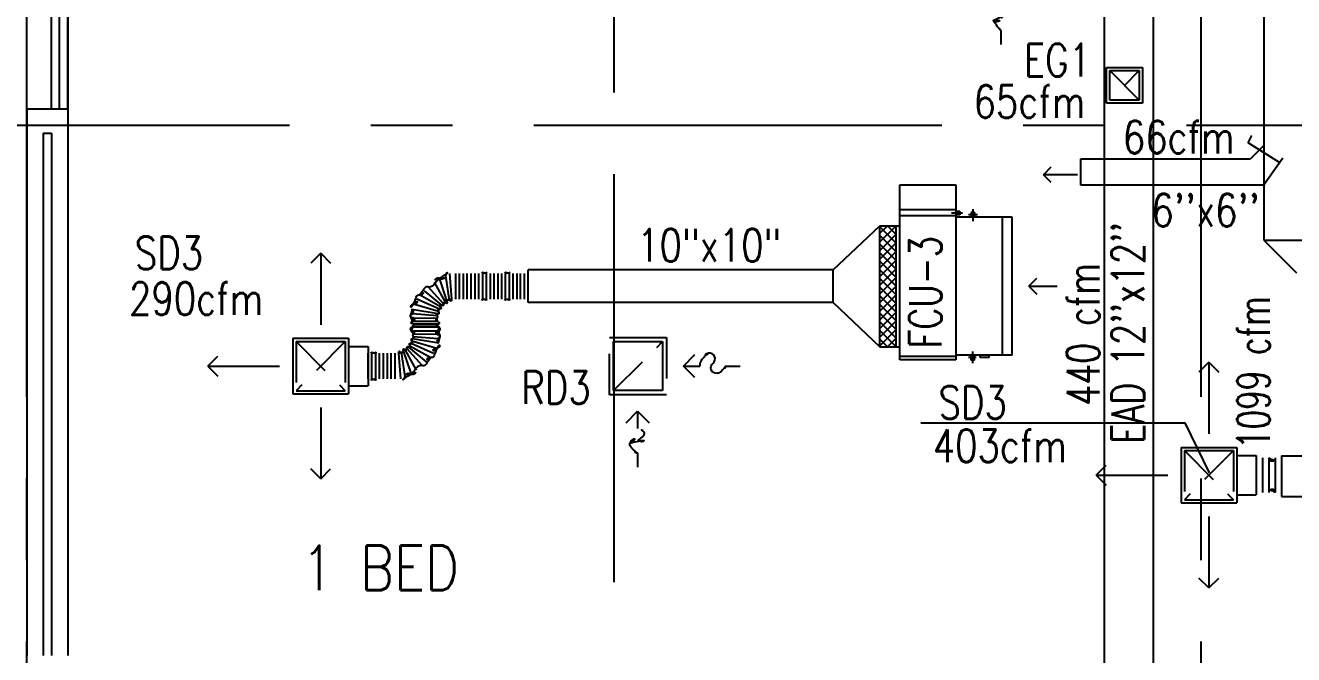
# Model space of a CAD drawing. Extents: x 417866029 to 417866302, y 43498040 to 43498122.
# Drawn here: x 417866082.36 to 417866090.14, y 43498054.24 to 43498058.1 of the extents above; entities that cross this region are included whole.
import ezdxf
from ezdxf.enums import TextEntityAlignment as Align

# ---------------------------------------------------------------- set-up
doc = ezdxf.new("R2010")
doc.units = 0
doc.header["$MEASUREMENT"] = 0
doc.linetypes.add('CENTERX2', pattern=[4, 2.5, -0.5, 0.5, -0.5])
doc.linetypes.add('HIDDEN', pattern=[0.375, 0.25, -0.125])
doc.layers.get('0').update_dxf_attribs({"linetype": 'CONTINUOUS'})
for name, color, linetype in [('AXES', 11, 'CENTERX2'), ('DUCT', 6, 'CONTINUOUS'), ('EXDUCT', 10, 'CONTINUOUS'), ('FCU', 6, 'CONTINUOUS'), ('INSUL', 9, 'CONTINUOUS'), ('M-AC-FLEX', 7, 'CONTINUOUS'), ('M-EGU.', 2, 'CONTINUOUS'), ('M-TEXT', 2, 'CONTINUOUS'), ('PSUPPLY', 3, 'HIDDEN'), ('RS20', 9, 'CONTINUOUS'), ('WALL', 9, 'CONTINUOUS'), ('WIN', 9, 'CONTINUOUS')]:
    doc.layers.add(name, color=color, linetype=linetype)
doc.styles.add('ROMANS', font='ROMANS.shx', dxfattribs={"width": 0.6})
doc.styles.add('RS20', font='ROMANS.shx', dxfattribs={"height": 0.2})

# ---------------------------------------------------------------- blocks, each defined once
blk = doc.blocks.new('*X42')
at = {"color": 0}
for p, q in [((16890.5, -2466.6), (16943.5, -2413.6)), ((16890.5, -2519.6), (16990.5, -2419.6)), ((16990.5, -2565.5), (16890.5, -2465.5)), ((16890.5, -2572.6), (16990.5, -2472.6)), ((16990.5, -2512.5), (16891.6, -2413.6)), ((16990.5, -2459.4), (16944.6, -2413.6)), ((16990.5, -2618.5), (16890.5, -2518.5)), ((16890.5, -2625.7), (16990.5, -2525.7)), ((16990.5, -2671.6), (16890.5, -2571.6)), ((16890.5, -2678.7), (16990.5, -2578.7)), ((16990.5, -2724.6), (16890.5, -2624.6)), ((16890.5, -2731.7), (16990.5, -2631.7)), ((16990.5, -2777.6), (16890.5, -2677.6)), ((16890.5, -2784.8), (16990.5, -2684.8)), ((16990.5, -2830.7), (16890.5, -2730.7)), ((16890.5, -2837.8), (16990.5, -2737.8)), ((16990.5, -2883.7), (16890.5, -2783.7)), ((16890.5, -2890.8), (16990.5, -2790.8)), ((16990.5, -2936.7), (16890.5, -2836.7)), ((16890.5, -2943.9), (16990.5, -2843.9)), ((16990.5, -2989.8), (16890.5, -2889.8)), ((16890.5, -2996.9), (16990.5, -2896.9)), ((16990.5, -3042.8), (16890.5, -2942.8)), ((16890.5, -3049.9), (16990.5, -2949.9)), ((16990.5, -3095.8), (16890.5, -2995.8)), ((16890.5, -3103), (16990.5, -3003)), ((16990.5, -3148.9), (16890.5, -3048.9)), ((16943.5, -3154.9), (16890.5, -3101.9)), ((16891.5, -3154.9), (16990.5, -3056)), ((16944.6, -3154.9), (16990.5, -3109))]:
    blk.add_line(p, q, dxfattribs=at)
blk = doc.blocks.new('WHE06')
at = {"color": 3}
for p, q in [((689, 621.5), (346.1, 621.5)), ((346.1, 621.5), (346.1, 469.1)), ((689, 469.1), (689, 621.5)), ((242.1, 472.2), (242.1, 399.5)), ((60.3, -422.2), (60.3, 422.2)), ((212.3, 437.2), (269.1, 437.2)), ((232.1, 452.2), (232.1, 422.2)), ((232.1, 452.2), (252.1, 452.2)), ((252.1, 452.2), (252.1, 422.2)), ((305, 447.6), (373.3, 447.6)), ((321.1, 457.6), (321.1, 437.6)), ((321.1, 457.6), (346.1, 457.6)), ((321.1, 437.6), (346.1, 437.6)), ((346.1, 430.4), (689, 430.4)), ((811.2, 370.7), (689, 370.7)), ((711.2, -370.7), (711.2, 370.7)), ((811.2, -370.7), (811.2, 370.7)), ((811.2, -370.7), (689, -370.7)), ((141.6, -437.2), (141.6, -422.2)), ((141.6, -437.2), (196.6, -437.2)), ((196.6, -437.2), (196.6, -422.2)), ((221.4, -437.2), (269.1, -437.2)), ((232.1, -452.2), (232.1, -422.2)), ((232.1, -452.2), (252.1, -452.2)), ((242.1, -472.2), (242.1, -399.5)), ((252.1, -452.2), (252.1, -422.2)), ((346.1, -430.4), (689, -430.4))]:
    blk.add_line(p, q, dxfattribs=at)
at = {"color": 6}
for p, q in [((346.1, 469.1), (346.1, -450.8)), ((689, 469.1), (346.1, 469.1)), ((689, -450.8), (689, 469.1)), ((0, -422.2), (0, 422.2)), ((0, 422.2), (346.1, 422.2)), ((0, -422.2), (346.1, -422.2)), ((346.1, -450.8), (689, -450.8))]:
    blk.add_line(p, q, dxfattribs=at)
at = {"color": 11}
blk.add_blockref('*X42', (-16179.3, 2784.3), dxfattribs=at)

msp = doc.modelspace()

# ---------------------------------------------------------------- linework, layer by layer
for centre, radius, start, end in [((417866084.7379, 43498056.2748), 0.00805, 96.43569, 263.56431), ((417866084.7361, 43498056.2584), 0.00851, 276.1014, 83.89859), ((417866084.8949, 43498056.2584), 0.00851, 96.10141, 263.8986), ((417866084.8931, 43498056.2748), 0.00805, 276.43569, 83.56431)]:
    msp.add_arc(centre, radius, start, end)
at = {"layer": 'AXES'}
for p, q in [((417866089.5737, 43498039.8221), (417866089.5737, 43498118.2996)), ((417866082.3737, 43498039.8221), (417866082.3737, 43498117.9496)), ((417866085.9737, 43498046.6864), (417866085.9737, 43498105.5064)), ((417866029.4822, 43498057.4864), (417866098.5737, 43498057.4864))]:
    msp.add_line(p, q, dxfattribs=at)
at = {"layer": 'DUCT', "linetype": 'ByBlock'}
for p, q in [((417866089.9567, 43498060.0646), (417866089.9567, 43498056.7811)), ((417866087.3169, 43498056.5994), (417866087.6034, 43498056.8701)), ((417866089.9567, 43498056.7811), (417866090.4567, 43498056.7811)), ((417866087.3169, 43498056.5994), (417866085.4467, 43498056.5994)), ((417866085.4467, 43498056.3994), (417866085.4467, 43498056.5994)), ((417866087.3169, 43498056.3994), (417866087.3169, 43498056.5994)), ((417866087.3169, 43498056.3994), (417866085.4467, 43498056.3994)), ((417866087.3169, 43498056.3994), (417866087.6034, 43498056.1287)), ((417866090.0653, 43498055.4614), (417866091.1622, 43498055.4614)), ((417866090.0653, 43498055.4614), (417866090.0653, 43498055.2114)), ((417866090.0653, 43498055.2114), (417866091.1622, 43498055.2114))]:
    msp.add_line(p, q, dxfattribs=at)
at = {"layer": 'DUCT'}
for p, q in [((417866089.8606, 43498057.3775), (417866089.8836, 43498057.4227)), ((417866090.052, 43498057.2574), (417866089.8606, 43498057.3775)), ((417866089.8606, 43498057.3775), (417866089.8606, 43498057.3775)), ((417866089.955, 43498057.3589), (417866089.875, 43498057.2789)), ((417866088.8354, 43498057.2789), (417866089.875, 43498057.2789)), ((417866088.8354, 43498057.1189), (417866088.8354, 43498057.2789)), ((417866089.955, 43498057.1189), (417866090.0726, 43498057.2868)), ((417866089.955, 43498057.1189), (417866088.8354, 43498057.1189)), ((417866089.9567, 43498056.7811), (417866090.1567, 43498056.5811))]:
    msp.add_line(p, q, dxfattribs=at)
at = {"layer": 'EXDUCT', "linetype": 'ByBlock'}
for p, q in [((417866088.9788, 43498066.8514), (417866088.9788, 43498053.4754)), ((417866089.2788, 43498059.4948), (417866089.2788, 43498053.5754))]:
    msp.add_line(p, q, dxfattribs=at)
at = {"layer": 'INSUL'}
for p, q in [((417866082.4737, 43498057.4364), (417866082.4737, 43498054.2364)), ((417866082.4737, 43498057.4364), (417866082.5237, 43498057.4364)), ((417866082.5237, 43498057.4364), (417866082.5237, 43498054.2364))]:
    msp.add_line(p, q, dxfattribs=at)
at = {"layer": 'M-AC-FLEX', "color": 11}
for p, q in [((417866084.9504, 43498056.4058), (417866084.902, 43498056.5484)), ((417866084.9632, 43498056.413), (417866084.9411, 43498056.5629)), ((417866084.9787, 43498056.4207), (417866084.9667, 43498056.5769)), ((417866085.0022, 43498056.4207), (417866085.0022, 43498056.5777)), ((417866085.0257, 43498056.4207), (417866085.0257, 43498056.5777)), ((417866085.0491, 43498056.4207), (417866085.0491, 43498056.5777)), ((417866085.0726, 43498056.4207), (417866085.0726, 43498056.5777)), ((417866085.096, 43498056.4207), (417866085.096, 43498056.5777)), ((417866085.1191, 43498056.5779), (417866085.1191, 43498056.4209)), ((417866085.1426, 43498056.5779), (417866085.1426, 43498056.4209)), ((417866085.166, 43498056.5779), (417866085.166, 43498056.4209)), ((417866085.166, 43498056.5779), (417866085.166, 43498056.4209)), ((417866085.1895, 43498056.5779), (417866085.1895, 43498056.4209)), ((417866085.1895, 43498056.5779), (417866085.1895, 43498056.4209)), ((417866085.2129, 43498056.5779), (417866085.2129, 43498056.4209)), ((417866085.2364, 43498056.5779), (417866085.2364, 43498056.4209)), ((417866085.2595, 43498056.5779), (417866085.2595, 43498056.4209)), ((417866085.2829, 43498056.5779), (417866085.2829, 43498056.4209)), ((417866085.3064, 43498056.5779), (417866085.3064, 43498056.4209)), ((417866085.3064, 43498056.5779), (417866085.3064, 43498056.4209)), ((417866085.3298, 43498056.5779), (417866085.3298, 43498056.4209)), ((417866085.3298, 43498056.5779), (417866085.3298, 43498056.4209)), ((417866085.3533, 43498056.5779), (417866085.3533, 43498056.4209)), ((417866085.3768, 43498056.5779), (417866085.3768, 43498056.4209)), ((417866085.3998, 43498056.4207), (417866085.3998, 43498056.5777)), ((417866085.4233, 43498056.4207), (417866085.4233, 43498056.5777)), ((417866084.9181, 43498056.3839), (417866084.8102, 43498056.472)), ((417866084.9293, 43498056.3897), (417866084.8343, 43498056.4955)), ((417866084.941, 43498056.3978), (417866084.8717, 43498056.5242)), ((417866084.8972, 43498056.3443), (417866084.7442, 43498056.3902)), ((417866084.9026, 43498056.3589), (417866084.7647, 43498056.4196)), ((417866084.9098, 43498056.3741), (417866084.7801, 43498056.4462)), ((417866084.8942, 43498056.3297), (417866084.7329, 43498056.3567)), ((417866084.8892, 43498056.3174), (417866084.7368, 43498056.3298)), ((417866084.7368, 43498056.3063), (417866084.8871, 43498056.3042)), ((417866084.8938, 43498056.2828), (417866084.7368, 43498056.2828)), ((417866084.737, 43498056.2668), (417866084.894, 43498056.2668)), ((417866084.894, 43498056.2668), (417866084.737, 43498056.2668)), ((417866084.737, 43498056.2499), (417866084.894, 43498056.2499)), ((417866084.894, 43498056.2499), (417866084.737, 43498056.2499)), ((417866084.7335, 43498056.165), (417866084.8866, 43498056.1192)), ((417866084.7366, 43498056.1796), (417866084.8979, 43498056.1526)), ((417866084.737, 43498056.2265), (417866084.894, 43498056.2265)), ((417866084.7415, 43498056.192), (417866084.894, 43498056.1795)), ((417866084.894, 43498056.203), (417866084.7436, 43498056.2051)), ((417866084.4648, 43498055.9314), (417866084.4648, 43498056.0884)), ((417866084.4882, 43498055.9314), (417866084.4882, 43498056.0884)), ((417866084.4882, 43498055.9314), (417866084.4882, 43498056.0884)), ((417866084.5117, 43498055.9314), (417866084.5117, 43498056.0884)), ((417866084.5117, 43498055.9314), (417866084.5117, 43498056.0884)), ((417866084.5351, 43498055.9314), (417866084.5351, 43498056.0884)), ((417866084.5586, 43498055.9314), (417866084.5586, 43498056.0884)), ((417866084.5817, 43498056.0886), (417866084.5817, 43498055.9316)), ((417866084.6051, 43498056.0886), (417866084.6051, 43498055.9316)), ((417866084.6286, 43498056.0886), (417866084.6286, 43498055.9316)), ((417866084.652, 43498056.0886), (417866084.664, 43498055.9324)), ((417866084.6676, 43498056.0963), (417866084.6896, 43498055.9464)), ((417866084.6804, 43498056.1035), (417866084.7288, 43498055.9609)), ((417866084.6897, 43498056.1115), (417866084.7591, 43498055.9852)), ((417866084.7015, 43498056.1196), (417866084.7965, 43498056.0138)), ((417866084.7127, 43498056.1254), (417866084.8206, 43498056.0373)), ((417866084.721, 43498056.1352), (417866084.8506, 43498056.0631)), ((417866084.7282, 43498056.1504), (417866084.866, 43498056.0897)), ((417866089.9106, 43498055.4476), (417866089.9106, 43498055.2366)), ((417866089.9496, 43498055.4476), (417866089.9496, 43498055.2366)), ((417866089.9879, 43498055.4476), (417866089.9879, 43498055.2366)), ((417866089.9879, 43498055.4476), (417866089.9879, 43498055.2366)), ((417866090.0269, 43498055.4476), (417866090.0269, 43498055.2366)), ((417866090.0269, 43498055.4476), (417866090.0269, 43498055.2366))]:
    msp.add_line(p, q, dxfattribs=at)
at = {"layer": 'M-AC-FLEX'}
for points in [[(417866084.902, 43498056.5484, 0.604437), (417866084.8717, 43498056.5242, -0.497993), (417866084.8343, 43498056.4955)], [(417866084.9019, 43498056.5488, 0.562442), (417866084.9411, 43498056.5629, -0.803591), (417866084.9667, 43498056.5769)], [(417866084.9667, 43498056.5769, 0.661578), (417866085.0022, 43498056.5777, -1), (417866085.0257, 43498056.5777)], [(417866085.0491, 43498056.5777, -1), (417866085.0257, 43498056.5777, 1), (417866085.0022, 43498056.5777)], [(417866085.0491, 43498056.5777, 0.000003), (417866085.0491, 43498056.5777, -1), (417866085.0726, 43498056.5777)], [(417866085.096, 43498056.5777, -1), (417866085.0726, 43498056.5777, 1), (417866085.0491, 43498056.5777)], [(417866085.0491, 43498056.5781, 0.004461), (417866085.0491, 43498056.5779)], [(417866085.0491, 43498056.5777, -0.008766), (417866085.0491, 43498056.5781, -0.008766)], [(417866085.096, 43498056.5777, -0.999838), (417866085.1191, 43498056.5781)], [(417866085.096, 43498056.5781, 0.004461), (417866085.096, 43498056.5779)], [(417866085.1895, 43498056.5779, -1), (417866085.166, 43498056.5779, 1), (417866085.1426, 43498056.5779, -1), (417866085.1191, 43498056.5779, 0.008922), (417866085.1191, 43498056.5783, 0.008922)], [(417866085.1895, 43498056.5779, -1), (417866085.166, 43498056.5779, 0.204245), (417866085.1624, 43498056.5864, 0.204245)], [(417866085.1624, 43498056.5864, -0.204245), (417866085.166, 43498056.5779)], [(417866085.166, 43498056.5779, 1), (417866085.1895, 43498056.5779, -1), (417866085.2129, 43498056.5779, 1), (417866085.2364, 43498056.5779, -0.008922), (417866085.2364, 43498056.5783, -0.008922)], [(417866085.166, 43498056.5779, 1), (417866085.1895, 43498056.5779, -0.204245), (417866085.1931, 43498056.5864, -0.204245)], [(417866085.1931, 43498056.5864, 0.204245), (417866085.1895, 43498056.5779)], [(417866085.259, 43498056.5777, 0.999838), (417866085.236, 43498056.5781)], [(417866085.2595, 43498056.5777, 0.999838), (417866085.2364, 43498056.5781)], [(417866085.2364, 43498056.5777, -0.999838), (417866085.2595, 43498056.5781)], [(417866085.2368, 43498056.5777, -0.999838), (417866085.2599, 43498056.5781)], [(417866085.3298, 43498056.5779, -1), (417866085.3064, 43498056.5779, 1), (417866085.2829, 43498056.5779, -1), (417866085.2595, 43498056.5779, 0.008922), (417866085.2595, 43498056.5783, 0.008922)], [(417866085.3298, 43498056.5779, -1), (417866085.3064, 43498056.5779, 0.204245), (417866085.3028, 43498056.5864, 0.204245)], [(417866085.3028, 43498056.5864, -0.204245), (417866085.3064, 43498056.5779)], [(417866085.3064, 43498056.5779, 1), (417866085.3298, 43498056.5779, -1), (417866085.3533, 43498056.5779, 1), (417866085.3768, 43498056.5779, -0.008922), (417866085.3768, 43498056.5783, -0.008922)], [(417866085.3064, 43498056.5779, 1), (417866085.3298, 43498056.5779, -0.204245), (417866085.3335, 43498056.5864, -0.204245)], [(417866085.3335, 43498056.5864, 0.204245), (417866085.3298, 43498056.5779)], [(417866085.3998, 43498056.5777, 0.999838), (417866085.3768, 43498056.5781)], [(417866085.3998, 43498056.5777, 1), (417866085.4233, 43498056.5777, -1), (417866085.4467, 43498056.5777)], [(417866085.3998, 43498056.5781, -0.004461), (417866085.3998, 43498056.5779)], [(417866085.4467, 43498056.5777, -0.000003), (417866085.4467, 43498056.5777, 1), (417866085.4233, 43498056.5777)], [(417866085.4467, 43498056.5781, -0.004461), (417866085.4467, 43498056.5779)], [(417866085.4467, 43498056.5777, 0.008766), (417866085.4467, 43498056.5781, 0.008766)], [(417866084.7442, 43498056.3902, 0.652763), (417866084.7647, 43498056.4196, -0.764077), (417866084.7801, 43498056.4462, 0.428567), (417866084.8102, 43498056.472, -0.696093), (417866084.8343, 43498056.4955)], [(417866084.7442, 43498056.3902, 0.665042), (417866084.7329, 43498056.3567)], [(417866084.93, 43498056.3884, -0.698197), (417866084.9181, 43498056.3839, 1.180405), (417866084.9098, 43498056.3741)], [(417866084.9504, 43498056.4058, -1.125229), (417866084.941, 43498056.3978, 1.12511), (417866084.93, 43498056.3884, 0.893954)], [(417866084.9787, 43498056.421, -0.879519), (417866084.9632, 43498056.413, 1.034976), (417866084.9504, 43498056.4058)], [(417866085.0022, 43498056.4207, 0.987495), (417866084.9787, 43498056.421, 0.606794)], [(417866085.0491, 43498056.4207, 1), (417866085.0257, 43498056.4207, -1), (417866085.0022, 43498056.4207)], [(417866085.0022, 43498056.4207, 1), (417866085.0257, 43498056.4207)], [(417866085.0257, 43498056.4207, -1), (417866085.0491, 43498056.4207)], [(417866085.096, 43498056.4207, 1), (417866085.0726, 43498056.4207, -1), (417866085.0491, 43498056.4207)], [(417866085.0491, 43498056.4207, 1), (417866085.0726, 43498056.4207)], [(417866085.0726, 43498056.4207, -1), (417866085.096, 43498056.4207)], [(417866085.1895, 43498056.4209, 1), (417866085.166, 43498056.4209, -1), (417866085.1426, 43498056.4209, 1), (417866085.1191, 43498056.4209, -1.018005), (417866085.096, 43498056.4209)], [(417866085.1895, 43498056.4209, 1), (417866085.166, 43498056.4209, -0.204245), (417866085.1624, 43498056.4124, -0.204245)], [(417866085.1624, 43498056.4124, 0.204245), (417866085.166, 43498056.4209)], [(417866085.166, 43498056.4209, -1), (417866085.1895, 43498056.4209, 0.204245), (417866085.1931, 43498056.4124, 0.204245)], [(417866085.166, 43498056.4209, -1), (417866085.1895, 43498056.4209, 1), (417866085.2129, 43498056.4209, -1), (417866085.2364, 43498056.4209, 1.018005), (417866085.2595, 43498056.4209)], [(417866085.1931, 43498056.4124, -0.204245), (417866085.1895, 43498056.4209)], [(417866085.236, 43498056.4209, 1.018005), (417866085.259, 43498056.4209)], [(417866085.3298, 43498056.4209, 1), (417866085.3064, 43498056.4209, -1), (417866085.2829, 43498056.4209, 1), (417866085.2595, 43498056.4209, -1.018005), (417866085.2364, 43498056.4209)], [(417866085.2599, 43498056.4209, -1.018005), (417866085.2368, 43498056.4209)], [(417866085.3298, 43498056.4209, 1), (417866085.3064, 43498056.4209, -0.204245), (417866085.3028, 43498056.4124, -0.204245)], [(417866085.3028, 43498056.4124, 0.204245), (417866085.3064, 43498056.4209)], [(417866085.3064, 43498056.4209, -1), (417866085.3298, 43498056.4209, 1), (417866085.3533, 43498056.4209, -1), (417866085.3768, 43498056.4209, 1.018005), (417866085.3998, 43498056.4209)], [(417866085.3064, 43498056.4209, -1), (417866085.3298, 43498056.4209, 0.204245), (417866085.3335, 43498056.4124, 0.204245)], [(417866085.3335, 43498056.4124, -0.204245), (417866085.3298, 43498056.4209)], [(417866085.4233, 43498056.4207, 1), (417866085.3998, 43498056.4207)], [(417866085.3998, 43498056.4207, -1), (417866085.4233, 43498056.4207, 1), (417866085.4467, 43498056.4207)], [(417866085.4467, 43498056.4207, -1), (417866085.4233, 43498056.4207)], [(417866084.7332, 43498056.3567, -0.575939), (417866084.7368, 43498056.3298, 1), (417866084.7368, 43498056.3063)], [(417866084.7368, 43498056.2828, 1), (417866084.7368, 43498056.3063, -1), (417866084.7368, 43498056.3298)], [(417866084.8988, 43498056.3434, -0.78893), (417866084.8934, 43498056.3297, 1.030272), (417866084.8892, 43498056.3174)], [(417866084.8892, 43498056.3174, -0.635837), (417866084.8871, 43498056.3042, -0.724161)], [(417866084.9098, 43498056.3741, -0.850272), (417866084.9057, 43498056.3583, 1.072461), (417866084.8988, 43498056.3434)], [(417866084.7436, 43498056.2051, 0.736653), (417866084.737, 43498056.2265, -1), (417866084.737, 43498056.2499)], [(417866084.737, 43498056.2499, 1), (417866084.737, 43498056.2265)], [(417866084.7369, 43498056.2499, 0.998619), (417866084.737, 43498056.2265)], [(417866084.7368, 43498056.3063, -1), (417866084.7368, 43498056.2828)], [(417866084.7368, 43498056.2828, 0.606794), (417866084.7464, 43498056.3013, 0.606794)], [(417866084.8871, 43498056.3042, 0.736652), (417866084.8938, 43498056.2828)], [(417866084.8938, 43498056.2828, -0.606794), (417866084.8842, 43498056.3013, -0.606794)], [(417866084.894, 43498056.203, -1), (417866084.894, 43498056.2265, 1), (417866084.894, 43498056.2499)], [(417866084.894, 43498056.2499, -1), (417866084.894, 43498056.2265)], [(417866084.894, 43498056.2265, 1), (417866084.894, 43498056.2499)], [(417866084.721, 43498056.1352, -0.850272), (417866084.725, 43498056.151, 1.072461), (417866084.7319, 43498056.1659)], [(417866084.7319, 43498056.1659, -0.78893), (417866084.7373, 43498056.1796, 1.030272), (417866084.7415, 43498056.192)], [(417866084.737, 43498056.2265, -0.606794), (417866084.7466, 43498056.208, -0.606794)], [(417866084.7415, 43498056.192, -0.635837), (417866084.7436, 43498056.2051, -0.724161)], [(417866084.894, 43498056.2265, 1), (417866084.894, 43498056.203, -1), (417866084.894, 43498056.1795)], [(417866084.894, 43498056.2265, 0.606794), (417866084.8844, 43498056.208, 0.606794)], [(417866084.8976, 43498056.1526, -0.575939), (417866084.894, 43498056.1795, 1), (417866084.894, 43498056.203)], [(417866084.5117, 43498056.0884, -1), (417866084.4882, 43498056.0884, 1), (417866084.4648, 43498056.0884, -0.000797), (417866084.4648, 43498056.0884, -0.000797)], [(417866084.5117, 43498056.0884, -1), (417866084.4882, 43498056.0884, 0.204245), (417866084.4846, 43498056.0969, 0.204245)], [(417866084.4846, 43498056.0969, -0.204245), (417866084.4882, 43498056.0884)], [(417866084.4882, 43498056.0884, 1), (417866084.5117, 43498056.0884, -1), (417866084.5351, 43498056.0884, 1), (417866084.5586, 43498056.0884, -1.018005), (417866084.5817, 43498056.0884)], [(417866084.4882, 43498056.0884, 1), (417866084.5117, 43498056.0884, -0.204245), (417866084.5153, 43498056.0969, -0.204245)], [(417866084.5153, 43498056.0969, 0.204245), (417866084.5117, 43498056.0884)], [(417866084.5817, 43498056.0886, 1), (417866084.6051, 43498056.0886, -1), (417866084.6286, 43498056.0886)], [(417866084.6051, 43498056.0886, -1), (417866084.5817, 43498056.0886)], [(417866084.6286, 43498056.0886, 1), (417866084.6051, 43498056.0886)], [(417866084.6286, 43498056.0886, 0.987495), (417866084.652, 43498056.0883, 0.606794)], [(417866084.652, 43498056.0883, -0.879519), (417866084.6676, 43498056.0963, 1.034976), (417866084.6804, 43498056.1035)], [(417866084.6804, 43498056.1035, -1.125229), (417866084.6897, 43498056.1115, 1.12511), (417866084.7008, 43498056.1209, 0.893954)], [(417866084.7008, 43498056.1209, -0.698197), (417866084.7127, 43498056.1254, 1.180405), (417866084.721, 43498056.1352)], [(417866084.8866, 43498056.1192, 0.652763), (417866084.866, 43498056.0897, -0.764077), (417866084.8506, 43498056.0631, 0.428567), (417866084.8206, 43498056.0373, -0.696093), (417866084.7965, 43498056.0138)], [(417866084.8866, 43498056.1192, 0.665042), (417866084.8979, 43498056.1526)], [(417866084.7288, 43498055.9609, 0.604437), (417866084.7591, 43498055.9852, -0.497993), (417866084.7965, 43498056.0138)], [(417866084.5117, 43498055.9314, 1), (417866084.4882, 43498055.9314, -1), (417866084.4648, 43498055.9314, 0.000797), (417866084.4648, 43498055.9314, 0.000797)], [(417866084.5117, 43498055.9314, 1), (417866084.4882, 43498055.9314, -0.204245), (417866084.4846, 43498055.9229, -0.204245)], [(417866084.4846, 43498055.9229, 0.204245), (417866084.4882, 43498055.9314)], [(417866084.4882, 43498055.9314, -1), (417866084.5117, 43498055.9314, 1), (417866084.5351, 43498055.9314, -1), (417866084.5586, 43498055.9314, 0.008922), (417866084.5586, 43498055.931, 0.008922)], [(417866084.4882, 43498055.9314, -1), (417866084.5117, 43498055.9314, 0.204245), (417866084.5153, 43498055.9229, 0.204245)], [(417866084.5153, 43498055.9229, -0.204245), (417866084.5117, 43498055.9314)], [(417866084.5817, 43498055.9316, -0.999838), (417866084.5586, 43498055.9312)], [(417866084.5817, 43498055.9316, -1), (417866084.6051, 43498055.9316, 1), (417866084.6286, 43498055.9316)], [(417866084.5817, 43498055.9312, 0.004461), (417866084.5817, 43498055.9314)], [(417866084.664, 43498055.9324, 0.661578), (417866084.6286, 43498055.9316, -1), (417866084.6051, 43498055.9316)], [(417866084.7289, 43498055.9605, 0.562442), (417866084.6896, 43498055.9464, -0.803591), (417866084.664, 43498055.9324)], [(417866089.9106, 43498055.4476, 1), (417866089.9496, 43498055.4476, -1.018005), (417866089.9879, 43498055.4476)], [(417866090.0653, 43498055.4476, 1.017916), (417866090.0269, 43498055.4476)], [(417866089.9106, 43498055.2366, -1), (417866089.9496, 43498055.2366, 1.018005), (417866089.9879, 43498055.2366)], [(417866090.0653, 43498055.2366, -1.017916), (417866090.0269, 43498055.2366)]]:
    msp.add_lwpolyline(points, format="xyb", dxfattribs=at)
for centre, start, end in [((417866090.0074, 43498055.4476), 180, 331.56864), ((417866090.0074, 43498055.4476), 208.43136, 0), ((417866090.0074, 43498055.2366), 28.43137, 180.01777), ((417866090.0074, 43498055.2366), 28.43137, 180.01777), ((417866090.0074, 43498055.2366), 359.98223, 151.56863), ((417866090.0074, 43498055.2366), 359.98223, 151.56863)]:
    msp.add_arc(centre, 0.0195, start, end, dxfattribs=at)
at = {"layer": 'M-EGU.'}
for p, q in [((417866088.345, 43498058.0658), (417866088.345, 43498057.9798)), ((417866089.0127, 43498057.8201), (417866089.1927, 43498057.8201)), ((417866089.0127, 43498057.6401), (417866089.0127, 43498057.8201)), ((417866089.1927, 43498057.8201), (417866089.1927, 43498057.6401)), ((417866089.1927, 43498057.6401), (417866089.0127, 43498057.6401)), ((417866088.6066, 43498057.1828), (417866088.6537, 43498057.23)), ((417866088.8141, 43498057.1828), (417866088.6066, 43498057.1828)), ((417866088.6537, 43498057.1357), (417866088.6066, 43498057.1828)), ((417866084.1743, 43498056.7011), (417866084.1133, 43498056.64)), ((417866084.1743, 43498056.7011), (417866084.1743, 43498056.2623)), ((417866084.1743, 43498056.7011), (417866084.2354, 43498056.64)), ((417866088.5155, 43498056.5005), (417866088.5644, 43498056.5493)), ((417866088.5155, 43498056.5005), (417866088.5644, 43498056.4516)), ((417866088.5155, 43498056.5005), (417866088.6896, 43498056.5005)), ((417866084.0039, 43498056.1803), (417866084.3447, 43498056.1803)), ((417866084.0039, 43498056.1803), (417866084.0039, 43498055.8395)), ((417866084.3447, 43498056.1803), (417866084.3447, 43498055.8395)), ((417866085.9706, 43498055.8599), (417866085.9706, 43498056.1599)), ((417866085.9706, 43498056.1599), (417866086.2706, 43498056.1599)), ((417866086.2706, 43498056.1599), (417866086.2706, 43498055.8599)), ((417866084.3447, 43498056.1299), (417866084.4648, 43498056.1299)), ((417866084.4648, 43498056.1299), (417866084.4648, 43498055.8899)), ((417866086.398, 43498056.0102), (417866086.4687, 43498056.0809)), ((417866083.4831, 43498056.0099), (417866083.5442, 43498056.071)), ((417866083.4831, 43498056.0099), (417866083.5442, 43498055.9488)), ((417866083.4831, 43498056.0099), (417866083.9219, 43498056.0099)), ((417866086.4687, 43498055.9395), (417866086.398, 43498056.0102)), ((417866086.398, 43498056.0102), (417866086.4991, 43498056.0102)), ((417866086.6583, 43498056.0102), (417866086.7469, 43498056.0102)), ((417866089.6202, 43498056.0333), (417866089.5591, 43498055.9722)), ((417866089.6202, 43498056.0333), (417866089.6202, 43498055.5945)), ((417866089.6202, 43498056.0333), (417866089.6813, 43498055.9722)), ((417866084.3447, 43498055.8899), (417866084.4648, 43498055.8899)), ((417866086.2706, 43498055.8599), (417866085.9706, 43498055.8599)), ((417866084.0039, 43498055.8395), (417866084.3447, 43498055.8395)), ((417866084.1743, 43498055.7575), (417866084.1743, 43498055.3187)), ((417866086.0467, 43498055.6633), (417866086.1174, 43498055.734)), ((417866086.1174, 43498055.734), (417866086.1881, 43498055.6633)), ((417866086.1174, 43498055.734), (417866086.1174, 43498055.6271)), ((417866086.1174, 43498055.4768), (417866086.1174, 43498055.3909)), ((417866089.4498, 43498055.5125), (417866089.7906, 43498055.5125)), ((417866089.4498, 43498055.5125), (417866089.4498, 43498055.1717)), ((417866089.7906, 43498055.5125), (417866089.7906, 43498055.1717)), ((417866089.7906, 43498055.4621), (417866089.9106, 43498055.4621)), ((417866089.9106, 43498055.4621), (417866089.9106, 43498055.2221)), ((417866084.1743, 43498055.3187), (417866084.1133, 43498055.3798)), ((417866084.1743, 43498055.3187), (417866084.2354, 43498055.3798)), ((417866088.929, 43498055.3421), (417866088.9901, 43498055.4032)), ((417866088.929, 43498055.3421), (417866088.9901, 43498055.281)), ((417866088.929, 43498055.3421), (417866089.3678, 43498055.3421)), ((417866089.7906, 43498055.2221), (417866089.9106, 43498055.2221)), ((417866089.4498, 43498055.1717), (417866089.7906, 43498055.1717)), ((417866089.6202, 43498055.0897), (417866089.6202, 43498054.6509)), ((417866089.6202, 43498054.6509), (417866089.5591, 43498054.712)), ((417866089.6202, 43498054.6509), (417866089.6813, 43498054.712))]:
    msp.add_line(p, q, dxfattribs=at)
at = {"layer": 'M-EGU.', "linetype": 'HIDDEN'}
for p, q in [((417866088.9927, 43498057.8401), (417866089.2127, 43498057.8401)), ((417866088.9927, 43498057.6201), (417866088.9927, 43498057.8401)), ((417866089.1927, 43498057.6401), (417866089.0127, 43498057.8201)), ((417866089.1027, 43498057.7301), (417866089.1927, 43498057.8201)), ((417866089.2127, 43498057.8401), (417866089.2127, 43498057.6201)), ((417866089.2127, 43498057.6201), (417866088.9927, 43498057.6201)), ((417866084.0239, 43498056.1603), (417866084.3247, 43498055.8595)), ((417866084.3247, 43498056.1603), (417866084.0239, 43498055.8595)), ((417866084.0239, 43498056.1603), (417866084.3247, 43498056.1603)), ((417866084.0239, 43498056.1603), (417866084.0239, 43498055.8595)), ((417866084.3247, 43498056.1603), (417866084.3247, 43498055.8595)), ((417866085.9456, 43498055.8349), (417866085.9456, 43498056.1849)), ((417866085.9456, 43498056.1849), (417866086.2956, 43498056.1849)), ((417866085.9706, 43498055.8599), (417866086.2706, 43498056.1599)), ((417866086.2956, 43498056.1849), (417866086.2956, 43498055.8349)), ((417866084.0239, 43498055.8595), (417866084.3247, 43498055.8595)), ((417866086.2956, 43498055.8349), (417866085.9456, 43498055.8349)), ((417866089.4698, 43498055.4925), (417866089.7706, 43498055.1917)), ((417866089.7706, 43498055.4925), (417866089.4698, 43498055.1917)), ((417866089.4698, 43498055.4925), (417866089.7706, 43498055.4925)), ((417866089.4698, 43498055.4925), (417866089.4698, 43498055.1917)), ((417866089.7706, 43498055.4925), (417866089.7706, 43498055.1917)), ((417866089.4698, 43498055.1917), (417866089.7706, 43498055.1917))]:
    msp.add_line(p, q, dxfattribs=at)
at = {"layer": 'M-EGU.'}
for points in [[(417866088.345, 43498058.0658, 0.187862), (417866088.3081, 43498058.0885, 0.202645), (417866088.2982, 43498058.1277, 0.616915), (417866088.3483, 43498058.1439, -0.668708), (417866088.3955, 43498058.163, -0.194285), (417866088.3813, 43498058.1989, -0.186051), (417866088.345, 43498058.2161)], [(417866086.6583, 43498056.0102, -0.1324), (417866086.636, 43498055.9781, -0.15664), (417866086.6052, 43498055.9654, -0.736612), (417866086.58, 43498056.0283, 0.774232), (417866086.5521, 43498056.0891, 0.203349), (417866086.51, 43498056.0617, 0.193808), (417866086.4991, 43498056.0102)], [(417866086.1174, 43498055.4768, -0.187862), (417866086.0806, 43498055.4996, -0.202645), (417866086.0707, 43498055.5387, -0.616915), (417866086.1208, 43498055.5549, 0.668708), (417866086.168, 43498055.5741, 0.194285), (417866086.1538, 43498055.61, 0.186051), (417866086.1174, 43498055.6271)]]:
    msp.add_lwpolyline(points, format="xyb", dxfattribs=at)
at = {"layer": 'PSUPPLY', "linetype": 'Continuous'}
for p in [(417866087.8539, 43498055.6625), (417866089.624, 43498055.3573)]:
    msp.add_line(p, (417866089.4747, 43498055.6625), dxfattribs=at)
at = {"layer": 'PSUPPLY', "linetype": 'Continuous', "const_width": 0.025}
msp.add_lwpolyline([(417866089.6107, 43498055.3244, 1), (417866089.6357, 43498055.3244, 1)], format="xyb", close=True, dxfattribs=at)
at = {"layer": 'WALL', "linetype": 'ByBlock'}
msp.add_line((417866082.6237, 43498059.5864), (417866082.6237, 43498054.2364), dxfattribs=at)
at = {"layer": 'WALL'}
for p, q in [((417866082.3737, 43498057.5864), (417866082.3737, 43498054.2364)), ((417866082.3737, 43498057.5864), (417866082.6237, 43498057.5864)), ((417866082.6237, 43498057.5864), (417866082.6237, 43498054.2364))]:
    msp.add_line(p, q, dxfattribs=at)
at = {"layer": 'WIN'}
for p, q in [((417866082.3737, 43498057.5864), (417866082.3737, 43498058.3864)), ((417866082.5237, 43498057.5864), (417866082.5237, 43498058.3864)), ((417866082.5737, 43498057.5864), (417866082.5737, 43498058.3864)), ((417866082.6237, 43498057.5864), (417866082.6237, 43498058.3864))]:
    msp.add_line(p, q, dxfattribs=at)

# ---------------------------------------------------------------- block references
at = {"layer": 'FCU', "linetype": 'ByBlock', "xscale": -0.0009999871253967285, "yscale": 0.001000002026557922, "zscale": 0.001}
msp.add_blockref('WHE06', (417866088.4146, 43498056.4994), dxfattribs=at)

# ---------------------------------------------------------------- texts
at = {"layer": 'M-TEXT', "style": 'ROMANS', "width": 0.8}
for s, p in [('EG1', (417866088.4859, 43498057.785)), ('65cfm', (417866088.1775, 43498057.5304)), ('66cfm', (417866089.0924, 43498057.3134)), ("6''x6''", (417866089.2673, 43498056.865)), ('SD3', (417866083.0351, 43498056.6034)), ('10"x10"', (417866086.1149, 43498056.6502)), ('290cfm', (417866082.9997, 43498056.3238)), ('RD3', (417866085.4048, 43498055.7791)), ('SD3', (417866087.9628, 43498055.6881)), ('403cfm', (417866087.9274, 43498055.4225))]:
    msp.add_text(s, height=0.2, dxfattribs=at).set_placement(p)
at = {"layer": 'M-TEXT', "style": 'ROMANS'}
for s, width, p in [("EAD 12''x12''", 0.75, (417866089.2237, 43498055.5358)), ('FCU-3', 0.75, (417866087.9815, 43498056.1182)), ('440 cfm', 0.75, (417866088.9486, 43498055.767)), ('1099 cfm', 0.7, (417866089.9933, 43498055.5019))]:
    msp.add_text(s, height=0.2, rotation=90, dxfattribs=dict(at, width=width)).set_placement(p)
at = {"layer": 'RS20', "style": 'RS20', "width": 0.85}
msp.add_text('1 BED', height=0.2736, dxfattribs=at).set_placement((417866084.5394, 43498054.7734), align=Align.MIDDLE)

doc.saveas('drawing.dxf')
